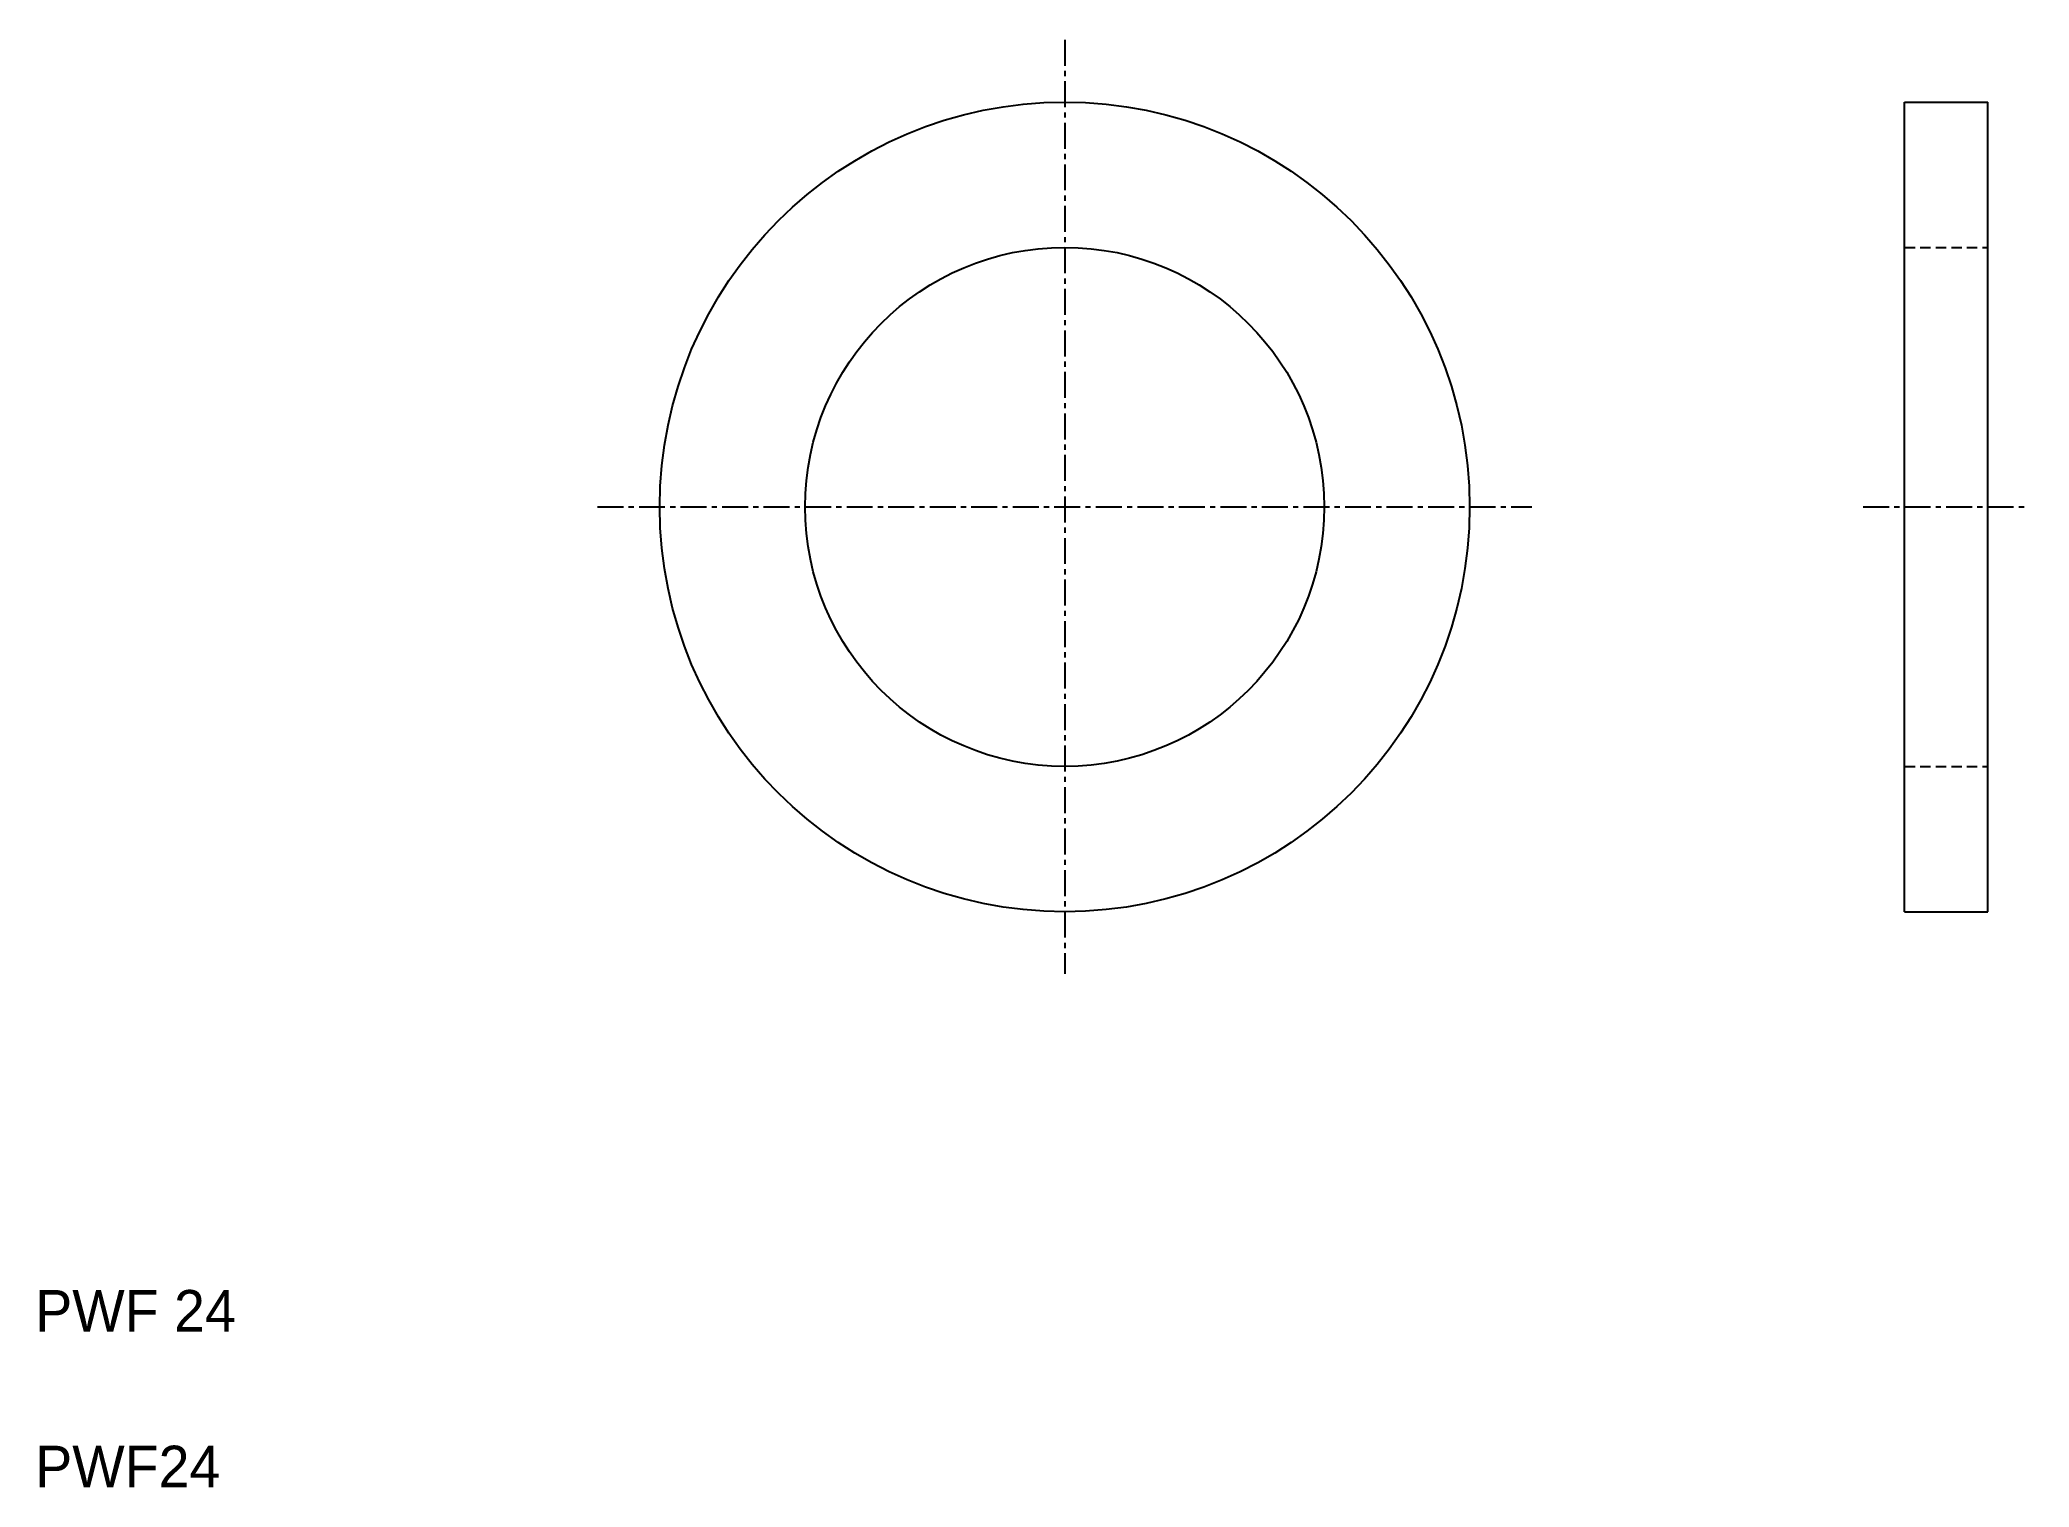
# Model space of a CAD drawing. Extents: x 5.2 to 101, y 5 to 74.7.
import ezdxf

# ---------------------------------------------------------------- set-up
doc = ezdxf.new("R2010")
doc.units = 0
doc.linetypes.add('CENTER', pattern=[2, 1.25, -0.25, 0.25, -0.25])
doc.linetypes.add('DASHED', pattern=[0.75, 0.5, -0.25])
doc.layers.get('0').update_dxf_attribs({"linetype": 'CONTINUOUS'})
doc.layers.add('CENTER', color=1, linetype='CENTER')

msp = doc.modelspace()

# ---------------------------------------------------------------- linework, layer by layer
at = {"color": 7, "linetype": 'CONTINUOUS'}
for p, q in [((95.027, 32.724), (95.027, 71.724)), ((95.027, 71.724), (99.027, 71.724)), ((99.027, 32.724), (99.027, 71.724)), ((99.027, 52.224), (99.027, 52.224)), ((95.027, 32.724), (99.027, 32.724))]:
    msp.add_line(p, q, dxfattribs=at)
at = {"color": 3, "linetype": 'DASHED'}
for p, q in [((95.027, 64.724), (99.027, 64.724)), ((95.027, 39.724), (99.027, 39.724))]:
    msp.add_line(p, q, dxfattribs=at)
at = {"color": 7, "linetype": 'CONTINUOUS'}
for radius in [19.5, 12.5]:
    msp.add_circle((54.578, 52.224), radius, dxfattribs=at)
at = {"layer": 'CENTER', "color": 1, "linetype": 'CENTER'}
for p, q in [((54.578, 74.724), (54.578, 29.724)), ((32.078, 52.224), (77.078, 52.224)), ((93.027, 52.224), (101.027, 52.224))]:
    msp.add_line(p, q, dxfattribs=at)

# ---------------------------------------------------------------- texts
at = {"color": 7, "linetype": 'CONTINUOUS'}
for s, p in [('PWF 24', (5, 12.5)), ('PWF24', (5, 5))]:
    msp.add_text(s, height=2, dxfattribs=at).set_placement(p)

doc.saveas('drawing.dxf')
